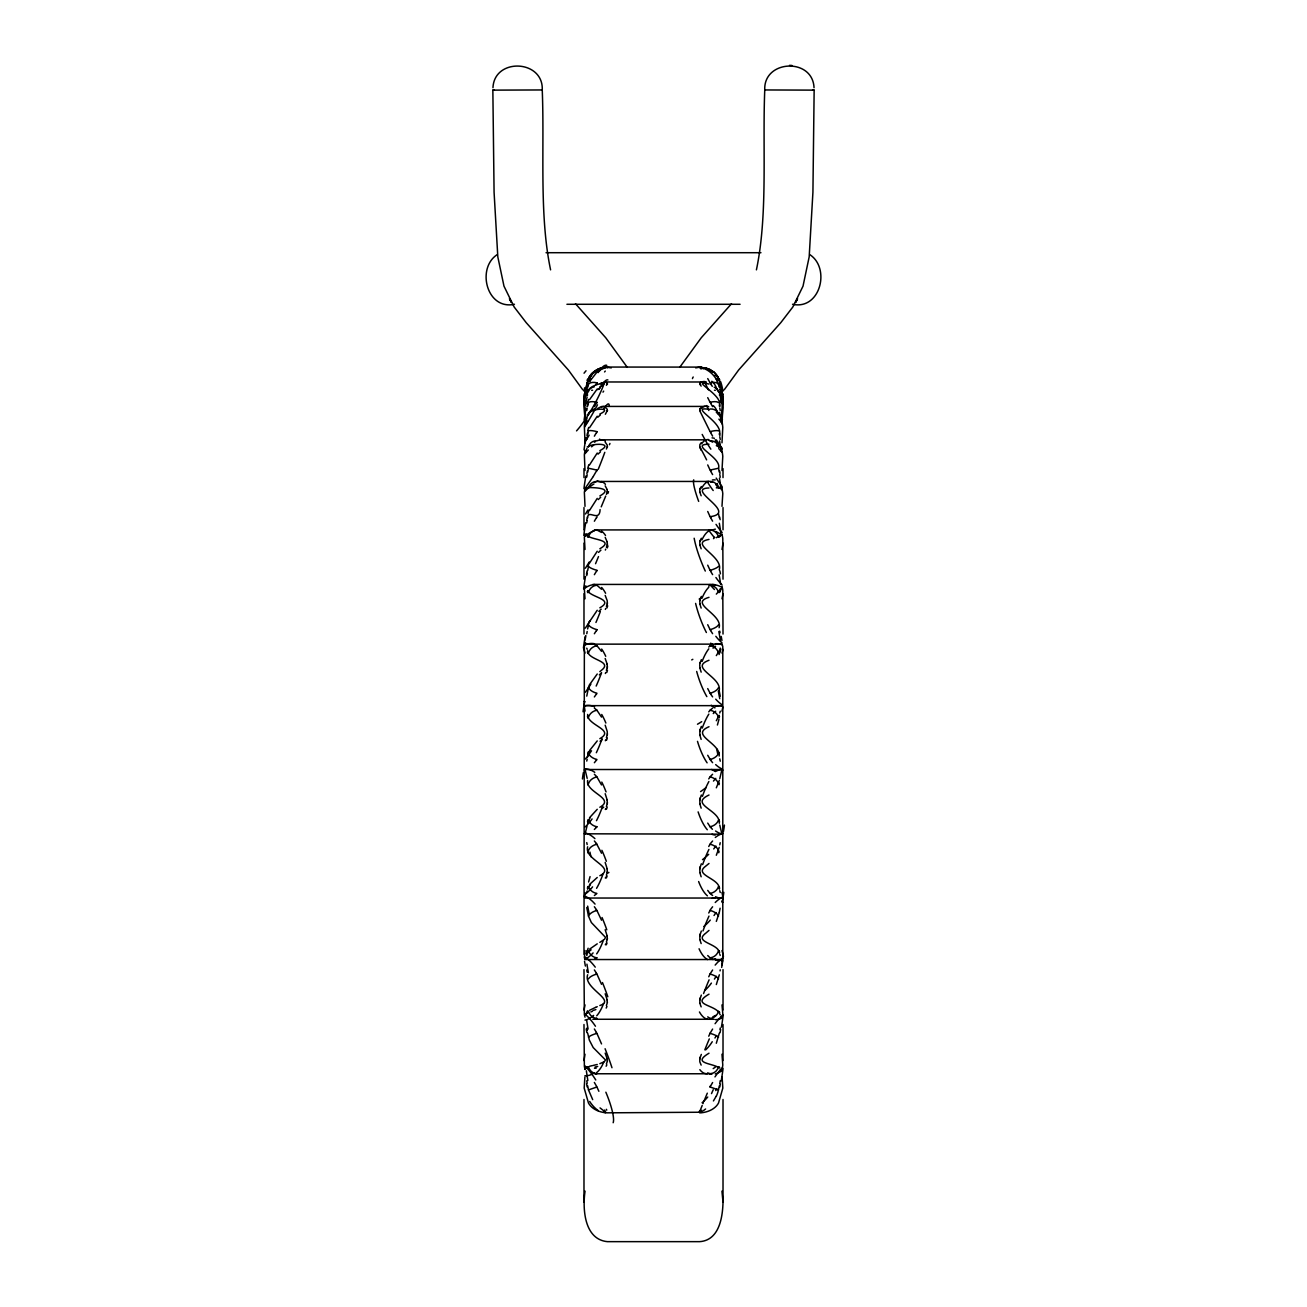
<?xml version="1.0" encoding="UTF-8"?>
<svg xmlns="http://www.w3.org/2000/svg" width="1307" height="1307" viewBox="0 0 1307 1307"><rect width="100%" height="100%" fill="white"/><g stroke="black" fill="none" stroke-linecap="round" stroke-linejoin="round"><path stroke-width="1.5" d="M583.984 954.306L584.36 646.099A89.971 34.423 0 0 1 585.03 644.139L721.97 644.139A88.468 33.851 0 0 1 722.787 646.753L722.787 956.936A88.468 33.851 0 0 1 721.97 959.534L585.03 959.534A89.971 34.423 0 0 1 584.36 957.59L585.013 950.565M585.03 1069.469A89.971 58.439 0 0 1 584.36 1066.153L583.984 1024.508M585.03 1017.156A89.971 47.003 0 0 1 584.36 1014.493L583.984 969.631M721.97 586.533A88.468 46.219 0 0 1 722.787 590.094L723.016 634.058M721.97 534.22A88.468 57.459 0 0 1 722.787 538.647L723.016 579.181M584.899 1077.017L584.18 1088.094L588.477 1103.026A21.484 15.194 0 0 0 605.533 1112.731L605.647 1112.747A12.825 9.28 -0.1 0 0 607.265 1112.829L699.67 1112.241M765.314 89.954L814.147 90.134L812.921 192.26L809.18 256.875L803.021 286.151L792.826 307.014L780.818 322.633L738.651 369.995L724.47 389.453M584.507 393.57L584.507 398.586A83.485 82.472 0 0 0 584.115 402.964L584.833 417.129M723.016 1099.481L723.016 1202.211C722.624 1217.895 718.981 1240.392 699.637 1241.65L607.379 1241.65C583.788 1239.363 582.546 1207.766 585.062 1191.118M583.984 1060.581L585.013 1054.226M723.016 543.108L721.987 549.446M583.984 1010.001L585.013 1004.887M723.016 593.688L721.987 598.786M585.863 387.509L585.062 391.071A89.971 89.693 0.5 0 0 584.36 396.119L585.013 414.417M723.016 649.383L721.987 653.124M492.968 87.7C494.307 57.394 543.679 59.648 542.242 89.971C544.627 148.361 538.958 214.43 550.59 269.863M720.255 1080.66L719.749 1083.536M586.761 522.882L587.17 520.545M586.761 477.104L587.17 474.8M586.761 575.537L587.17 573.201M720.255 1028.005L720.01 1029.442M722.167 417.129L722.885 402.964A83.485 82.472 0 0 0 722.493 398.586L722.493 393.57M586.761 439.315L587.17 437.11M586.761 633.764L587.17 631.51M720.255 969.794L720.059 970.889M587.66 570.571L588.477 566.388A9.002 2.091 15.9 0 0 596.907 570.309M719.324 1033.184L716.318 1043.247M587.66 517.899C587.66 508.619 599.603 522.882 600.093 509.567M719.324 1085.839L717.984 1091.77A33.149 33.067 -26.1 0 1 716.318 1096.23M587.66 628.928L588.477 624.828A9.002 3.382 16.7 0 0 596.907 629.647M719.324 974.81L716.318 984.563M587.66 472.235L588.477 468.233L596.907 470.079M586.761 410.463L587.17 408.405M586.761 696.125L588.477 687.613A9.002 4.591 18.1 0 0 596.907 693.216A27.512 22.905 63.2 0 1 596.515 694.131M720.108 908.218L719.275 912.466M721.987 414.417L722.64 396.119A89.971 89.693 0 0 0 721.97 391.038L721.137 387.509M719.226 912.743L716.318 921.386M585.03 391.25L585.062 391.071A88.468 88.19 0 0 0 584.213 397.834M587.66 434.676L588.477 430.902A9.002 1.944 15.8 0 1 596.907 431.637M721.987 423.958L722.787 407.784A88.468 86.017 -0.2 0 0 721.97 401.151M607.183 734.861L606.399 737.687M607.183 803.674L606.399 806.501M607.183 872.439L606.399 875.184M587.66 756.884L588.477 753.208A33.688 27.088 13 0 1 589.767 750.659M607.183 667.697L606.399 670.458M719.226 847.361L716.318 855.252M586.761 761.082L587.17 759.155M721.987 442.812L722.787 427.422A88.468 81.737 0 0 0 721.97 421.132M699.833 799.933L700.078 798.92M699.833 868.763L700.078 867.734M719.749 844.877L720.206 842.721M586.761 391.234L587.17 389.372M607.183 939.472L606.399 942.069M699.833 731.168L700.078 730.172M699.833 935.926L700.078 934.93M587.66 406.15L588.477 402.719A9.002 3.251 16.6 0 1 596.907 402.311M607.183 603.834L606.399 606.481M721.987 470.487L722.787 456.306A88.468 75.43 0 0 0 721.97 450.49M587.66 823.328L588.477 819.995A9.002 6.649 23.3 0 0 596.907 826.759M719.324 780.41L716.318 787.811M699.833 999.79L700.078 998.842M607.183 544.839L606.399 547.29M719.749 778.629L721.97 769.513L585.03 769.513A89.971 7.058 0 0 0 584.36 769.905L585.013 771.359M585.307 833.049L586.974 826.204M721.987 832.33L722.787 833.637A88.468 6.943 0 0 1 721.97 834.176L585.111 833.801M699.833 600.501L700.078 599.635M587.66 387.378L588.477 384.356A9.002 4.46 17.9 0 1 596.907 382.82M699.833 1058.784L700.078 1057.918M721.987 506.332L722.787 493.67A88.468 67.261 0 0 0 721.97 488.491M585.993 387.052L587.186 383.033M587.66 889.234L588.477 886.342A9.002 7.434 28.2 0 0 596.907 893.433A27.512 17.285 39.5 0 1 596.384 893.906L594.358 895.524M607.183 492.184L606.399 494.373M719.111 715.288L716.318 720.712M700.078 663.188L699.833 664.136A9.198 8.152 48.8 0 0 700.095 667.877M719.749 712.968L720.255 711.204M587.17 890.966L586.761 892.403M586.761 383.359L587.17 382.02M700.291 866.966L701.336 863.796M700.291 798.152L701.336 795.015M700.291 934.178L701.336 931.041M756.41 269.863C768.042 214.43 762.373 148.361 764.758 89.971C763.321 59.648 812.693 57.394 814.032 87.7M700.291 729.437L701.336 726.414M700.291 998.14L701.336 995.101M607.118 447.337L606.399 449.036M699.948 1111.064L702.202 1105.461M587.66 952.999L588.477 950.614A9.002 8.038 36.4 0 0 596.907 957.851M700.291 662.502L701.336 659.676M719.324 650.723L716.318 655.608M700.291 1057.249L701.336 1054.406M700.078 541.049L699.833 541.817A9.198 6.894 31.7 0 0 700.16 545.019M605.713 672.484L605.353 673.497M605.713 739.729L605.353 740.742M719.749 649.497L720.255 648.109M700.291 598.982L701.336 596.417M605.713 808.51L605.353 809.49M587.17 954.388L586.761 955.515M605.713 608.425L605.353 609.405M589.539 510.4L597.234 498.392M605.713 877.128L605.353 878.059M587.66 380.664L588.673 378.246M589.539 464.9L597.234 453.023M586.761 394.877L587.17 393.864M589.539 563.088L597.234 551.244M605.713 549.136L605.353 550.051M589.539 427.683L597.234 416.23M606.399 1005.508L607.183 1003.123A9.966 8.577 30.5 0 0 607.428 1002.077M607.183 410.855L605.353 414.254M589.539 621.658L597.234 610.271M700.078 488.883L699.833 489.553A9.198 5.996 27.3 0 0 700.209 492.363M700.291 540.477L701.336 538.239M605.713 943.883L605.353 944.749M588.101 380.615L592.43 373.949L599.897 368.607A13.07 5.195 -31.7 0 1 601.351 368.002L605.533 367.577L599.848 370.077M601.22 506.871L605.713 496.056M704.065 1100.984L707.299 1093.175M589.539 399.681L597.234 388.931M703.411 1102.585L702.97 1103.631M716.318 594.097L719.226 590.927M587.66 1013.039L588.477 1011.226A9.002 8.446 50.9 0 0 596.907 1018.431M606.399 1063.931L607.183 1061.807A9.966 7.793 24.5 0 0 607.428 1060.876M589.539 381.579L597.234 371.792M708.737 1036.206L710.093 1033.363A9.002 2.091 15.9 0 1 718.523 1037.284M700.291 488.393L701.336 486.547M708.737 976.754L710.093 974.042A9.002 3.382 16.7 0 1 718.523 978.861M589.539 750.561L597.234 740.906M716.236 1096.181L713.426 1100.935M719.749 589.767L720.255 588.787M708.737 912.989L710.093 910.456A27.235 22.709 62.7 0 1 710.485 909.574L712.609 906.797M596.417 471.059L593.149 476.663M596.417 517.67L594.358 521.232M710.583 1086.035L712.609 1082.523M596.417 432.601L594.358 436.179M587.66 392.884C586.778 384.111 615.14 379.896 599.848 386.954M596.417 571.273L594.358 574.688M797.107 299.646L795.555 302.456L797.613 298.715M596.417 403.242L594.358 406.689M607.183 384.176L606.399 385.32M589.539 817.708L597.234 809.294M708.737 846.495L710.093 844.224A27.235 21.353 52.2 0 1 710.518 843.44L712.609 841.005M596.417 630.562L594.358 633.748M596.417 383.686L595.747 384.781M589.931 375.959L588.885 377.805L590.976 374.521M592.806 477.218L585.03 488.491A89.971 68.421 0 0 0 584.36 492.363L585.013 506.332M596.417 694.05L594.358 696.941M716.318 537.716L719.324 535.821M587.872 1067.541L588.477 1066.675A9.002 8.659 75.9 0 0 596.907 1073.684M700.078 408.764L699.833 409.156A9.198 3.79 22.5 0 0 700.405 411.051M712.609 1029.066L710.583 1032.432A27.235 23.738 -88 0 0 709.946 1033.265M708.737 778.89L710.093 776.93A27.235 19.474 44.5 0 1 710.567 776.293L712.609 774.267M589.539 884.463L597.234 877.487M679.705 367.349L701.255 337.761L731.512 303.747M712.609 970.006L710.583 973.143A27.235 23.51 76.3 0 0 709.962 973.944M596.417 760.2L594.358 762.716M590.258 375.485L592.234 373.099L591.368 374.047M708.737 711.858L710.093 710.256A27.235 17.105 39 0 1 710.6 709.783M596.417 827.38L594.358 829.455M721.987 711.122L722.787 707.234A88.468 20.651 0 0 0 721.97 705.649L585.03 705.649A89.971 21.01 0 0 0 584.36 706.842L585.013 711.122M585.013 892.567L584.36 896.847A89.971 21.01 0 0 0 585.03 898.04L721.97 898.04A88.468 20.651 0 0 0 722.787 896.455L721.987 892.567M587.709 415.103C589.375 407.784 614.878 407 599.848 414.041M701.336 442.599L700.372 443.906A23.395 12.482 48 0 0 699.997 444.347L699.833 444.952A9.198 4.95 24.4 0 0 700.291 447.337M589.539 949.192L597.234 943.834M708.737 647.03L710.093 645.821A9.002 8.038 36.4 0 1 718.523 653.075M597.234 674.004L589.539 684.672A33.688 29.8 16.7 0 0 588.346 687.564M708.998 1053.213C691.648 1063.588 711.612 1062.836 719.324 1067.852M708.998 994.17C690.423 1004.92 714.275 1004.495 719.324 1013.007M700.078 382.788L699.833 383.033A9.198 2.532 21.2 0 0 700.666 384.421M710.583 709.766L712.609 708.198M592.692 372.642L593.721 371.743M708.998 930.404L705.421 933.492M721.987 771.359L722.787 770.052A88.468 6.943 0 0 0 721.97 769.513A46.006 26.336 86.9 0 0 715.354 771.571M599.848 548.777C615.238 539.84 592.234 540.052 587.709 535.886M599.848 607.82C615.042 599.243 590.65 597.495 587.66 590.65M708.998 863.47L705.617 866.247M599.848 671.651L602.347 669.56M599.848 495.957C614.911 487.642 592.855 487.56 587.709 487.56M602.756 669.217C611.464 660.738 587.3 659.872 587.66 650.69M704.816 933.982C694.295 942.51 719.095 943.638 719.324 952.966M599.848 738.667C615.858 729.649 586.729 725.45 587.66 714.439M599.848 450.67C615.205 442.583 591.303 443.253 587.823 446.945A39.537 7.254 86.5 0 0 587.17 446.978M705.225 866.557C693.658 875.331 720.386 878.369 719.324 889.201M705.617 1108.989L703.378 1110.689M708.998 795.015C688.609 804.606 720.386 809.964 719.324 823.279M497.068 254.718C476.254 268.425 486.792 310.298 514.452 304.286M599.848 807.252C615.924 798.332 585.307 792.516 587.66 780.361M701.336 407.523L700.372 408.405A23.395 10.244 44.4 0 0 700.046 408.732M600.207 383.735L601.53 382.837M597.577 408.503L601.53 406.51M719.324 487.527L716.318 487.838M589.539 1010.295L595.535 1007.403M602.886 368.329L606.236 367.055L701.336 367.104M708.998 726.725C689.377 735.024 720.745 743.079 719.177 756.067M599.848 875.706C616.708 867.358 583.804 859.826 587.66 846.805M708.737 586.026L710.093 585.242A9.002 8.446 50.9 0 1 718.523 592.463M710.583 645.478L712.609 644.433M599.848 1005.524C616.806 1000.149 582.84 988.272 587.66 974.761M594.358 442.207L595.404 441.586M603.426 367.986L605.598 367.104L611.3 367.888M708.998 487.968C684.182 488.818 738.929 512.818 710.093 516.69L707.724 511.478M592.692 1099.628L588.477 1089.924L596.907 1086.999L598.884 1091.296M599.848 942.347L604.569 939.259L605.484 937.348L591.368 922.546L588.477 916.076L586.761 907.564M708.998 660.28C688.299 667.812 722.248 676.977 719.177 690.668M703.199 368.607A36.4 11.436 76.1 0 0 701.434 367.626L708.998 369.097M597.593 369.293L594.277 371.319L600.616 368.149M695.7 367.888L700.078 367.12M597.969 369.129L600.272 368.247M708.998 597.332C688.119 603.377 723 614.274 719.111 627.736M597.234 1006.684L595.861 1007.256M594.358 959.273L596.417 958.211A27.512 14.491 35.6 0 0 596.825 957.786M585.013 832.33L584.36 833.768A89.971 7.058 0 0 0 585.03 834.176M594.358 482.169L596.417 481.548M710.583 585.046L712.609 584.539M596.253 1018.708L594.358 1019.15M599.848 1063.669L604.389 1061.676L605.484 1059.961L593.198 1047.561L589.359 1040.143L587.66 1033.118M701.336 382.134L700.291 382.624A23.395 7.777 41.8 0 0 700.127 382.82M708.737 530.332L710.093 530.005A9.002 8.659 75.9 0 1 718.523 537.014M708.998 539.415C687.907 543.32 723.768 556.374 719.226 569.934M589.539 1066.267L592.055 1065.679M597.234 1064.486L592.741 1065.548M583.968 390.303L587.055 389.96M594.358 530.005L596.417 529.956M712.429 1073.701L710.583 1073.733M706.744 439.822L600.207 439.822L596.907 440.786A9.002 8.414 48.8 0 0 588.477 446.88M582.53 389.453L568.349 369.995L526.182 322.633L514.174 307.014L503.979 286.151L497.82 256.875L494.079 192.26L492.853 90.134L541.686 89.954M814.147 90.134L812.595 90.15M699.948 367.202L701.957 367.104M710.583 529.956L712.609 530.005A44.552 23.003 89.3 0 1 715.386 529.155M596.253 1073.75L594.358 1073.684M718.523 488.083A9.002 8.643 -72.5 0 0 710.093 481.45L596.907 481.45A9.002 8.643 72.5 0 0 588.477 488.083M719.324 472.17L718.523 468.233L710.093 470.079L707.724 464.933M711.416 1073.766L595.567 1073.766M708.998 444.249C688.217 444.168 722.265 457.466 718.523 468.233M546.048 252.708L760.952 252.708M566.928 304.286L740.072 304.286M792.548 304.286C820.208 310.298 830.746 268.425 809.932 254.718M604.291 381.971L702.202 381.987M602.184 406.428L704.832 406.428M595.567 529.923L711.416 529.923M592.806 584.425L714.128 584.425M592.806 1019.264L714.128 1019.264M494.405 90.15L492.853 90.134M600.207 439.822L601.53 439.92A37.266 14.001 -86.2 0 1 605.337 441.063M606.236 367.055L607.183 367.218A8.855 1.405 -19.4 0 1 606.66 367.741M598.23 481.335L601.53 482.25M789.526 65.35L791.96 65.481M719.749 389.078L723.032 390.303M708.998 409.32C687.743 406.085 724.013 422.341 719.324 434.61M594.358 584.539L596.417 585.046M712.429 1019.117L710.583 1018.643M716.318 445.687L719.324 446.978A39.161 7.139 -86.7 0 1 719.765 446.978L720.255 447.5M605.174 382.036L607.183 383.049A8.855 2.679 -20.1 0 1 607.036 383.833M710.583 481.548L712.609 482.152M710.093 1086.999L718.523 1089.924M708.998 384.078C688.283 379.095 724.094 395.041 719.324 406.101M708.737 440.214L710.747 441.129M594.358 644.416L596.417 645.478M712.429 959.191L710.583 958.211A27.235 14.426 -37.1 0 1 710.028 957.917M707.724 1072.9L710.093 1073.684A9.002 8.643 -75.9 0 0 718.523 1066.675M701.549 367.659C710.6 370.24 717.576 378.131 719.324 387.329M711.58 441.586L712.609 442.191M703.509 367.937L703.95 368.231M605.174 407.196L607.183 409.189A8.855 3.888 -21.3 0 1 607.134 410.3M594.358 708.165L596.417 709.75M712.609 895.491L710.583 893.923A27.235 17.138 -41.2 0 1 710.093 893.449L707.724 890.41M604.095 1111.048L600.06 1107.911M716.318 412.309L719.324 415.152M596.498 645.397A27.594 14.655 -37.7 0 1 596.972 645.772L601.53 651.327M713.295 371.76L714.275 372.626L713.426 371.874M707.724 1016.862L710.093 1018.431A9.002 8.446 -50.9 0 0 718.523 1011.226M594.358 774.234L596.417 776.309A27.594 19.654 -47.6 0 1 596.858 776.962M712.429 829.275L710.583 827.38M601.53 532.439L596.907 530.005A9.002 8.659 -75.9 0 0 588.477 537.014M699.915 367.888L701.156 369.048M605.174 442.093L607.183 445.001A8.855 4.999 -23.3 0 1 607.167 446.439M716.318 388.522L719.324 392.852M594.358 840.973L596.417 843.489M712.609 762.667L710.583 760.2M575.488 303.747L605.745 337.761L627.295 367.349M596.433 709.734A27.594 17.367 -41.9 0 1 596.907 710.24L601.53 717.102M707.724 955.531L710.093 957.851A9.002 8.038 -36.4 0 0 718.523 950.614M601.53 589.277L596.907 585.242A9.002 8.446 -50.9 0 0 588.477 592.463M594.358 906.748L596.417 909.639M712.609 696.892L710.583 694.033M710.6 827.347A27.235 19.409 -46.9 0 1 710.126 826.727L707.724 823.1M701.156 386.104L699.915 384.34M605.174 485.828L607.183 489.602M594.358 969.941L596.417 973.127M712.609 633.683L710.583 630.546M716.857 375.632L716.056 374.554L718.213 378.017M712.266 386.333L711.58 385.287M594.358 1029.001L596.417 1032.416M712.609 574.623L710.583 571.257M710.632 760.135A27.235 21.222 -54.7 0 1 710.175 759.416L707.724 755.283M717.02 375.877L718.098 377.772M711.416 385.026L710.583 383.67M596.351 843.538A27.594 21.451 -55.6 0 1 596.825 844.273L601.53 853.226M712.609 406.624L710.583 403.226M712.609 521.166L710.583 517.654M594.358 1082.457L596.417 1086.019A27.594 23.118 71.9 0 1 596.711 1087.097M712.609 436.113L710.583 432.584M712.609 474.604L710.583 471.059M605.174 537.357L607.183 541.882M707.724 378.589L710.093 382.82A9.002 4.46 -17.9 0 1 718.523 384.356M720.255 1014.886L719.749 1013.922M509.893 299.646L511.445 302.456L509.387 298.715M585.013 653.124L583.984 649.383M721.987 950.565L723.016 954.306M701.156 1065.107L699.866 1061.987A9.198 7.058 -32.9 0 1 700.078 1058.784M707.724 397.655L710.093 402.311A9.002 3.251 -16.6 0 1 718.523 402.719M718.147 378.899L718.899 380.615M605.174 595.404L607.183 600.567A8.855 7.499 -38 0 1 607.216 602.739M701.156 450.245L699.866 447.288M601.53 784.952L596.907 776.93A9.002 6.649 -23.3 0 0 588.477 783.694M707.724 688.593L710.093 693.216A9.002 4.591 -18.1 0 0 718.523 687.613M719.749 393.717L720.255 394.943M707.724 624.713L710.093 629.647A9.002 3.382 -16.7 0 0 718.523 624.828M718.327 378.229L719.324 380.631M701.156 1006.864L699.866 1003.319M718.425 378.458L718.523 378.687A9.002 6.551 -22.9 0 0 714.847 375.272M699.866 410.97L710.093 431.637A9.002 1.944 -15.8 0 1 718.523 430.918M707.724 565.179L710.093 570.326A9.002 2.091 -15.9 0 0 718.523 566.388M605.174 658.516L607.183 664.217M701.156 495.761L699.866 492.347M601.53 920.226L596.907 910.456A9.002 4.591 -18.1 0 0 588.477 916.076M601.53 984.318L596.907 974.042A9.002 3.382 -16.7 0 0 588.477 978.861M601.53 1043.917L596.907 1033.363A9.002 2.091 -15.9 0 0 588.477 1037.284M606.399 1109.3L606.742 1110.182M701.156 943.572L699.866 939.684M605.174 725.173L607.183 731.25A8.855 8.283 -67.3 0 1 607.216 733.652M605.174 1053.164L607.183 1058.85M701.156 548.809L699.866 545.035M720.206 955.45L719.749 954.192M586.761 648.174L587.17 649.285M585.013 598.786L584.36 589.196A89.971 47.003 0 0 1 585.03 586.533M721.987 1004.887L722.787 1013.595A88.468 46.219 0 0 1 721.97 1017.156M605.174 793.708L607.183 800.015M701.156 876.785L699.866 872.668M605.174 993.794L607.183 999.855M701.156 608.082L699.866 604.03M605.174 862.457L607.183 868.828M605.174 929.702L607.183 935.992M701.156 808.167L699.866 803.903M701.156 672.141L699.866 667.91M701.156 739.386L699.866 735.089M719.814 383.033L721.007 387.052M719.749 381.807L720.255 383.441M585.013 549.463L584.36 537.52A89.971 58.439 0 0 1 585.03 534.22M721.987 1054.226L722.787 1065.042A88.468 57.459 0 0 1 721.97 1069.469M720.255 892.485L719.749 890.721M721.97 834.176L719.749 825.044M585.03 769.513L587.17 778.335M585.013 470.487L584.36 454.836A89.971 76.721 0 0 1 585.03 450.49M719.961 389.976L720.255 391.365M722.101 1077.017L722.82 1088.094L718.523 1103.026A21.5 15.21 0 0 1 701.483 1112.763A12.956 9.149 0 0 1 699.637 1112.829M718.523 513.765L719.324 517.833M588.477 1089.924L587.66 1085.774M719.749 758.812L720.255 761.197M585.013 442.812L584.36 425.837A89.971 83.125 0 0 1 585.03 421.132M586.761 842.607L587.17 844.534M719.749 408.062L720.255 410.594M721.938 1191.118L723.016 1202.211M721.97 391.25L721.938 391.071A88.468 88.19 -0.6 0 1 722.787 397.834M585.013 423.958L584.36 406.101A89.971 87.487 0.2 0 1 585.03 401.151M719.275 691.223L720.255 696.239M719.749 436.734L720.255 439.462M719.749 631.118L720.059 632.8M587.17 972.179L586.761 969.925M719.749 474.408L720.255 477.251M587.17 1030.471L586.761 1028.152M587.17 1083.144L586.761 1080.791M723.016 1010.001L723.016 969.631M723.016 1060.581L723.016 1024.508M583.984 543.108L583.984 579.181M583.984 593.688L583.984 634.058M723.016 468.609L723.016 477.61M723.016 507.541L723.016 529.792M583.984 468.609L583.984 477.61M583.984 507.541L583.984 529.792M583.984 1099.481L583.984 1202.211M722.967 404.435A81.786 80.773 0 0 0 722.493 398.586A4.297 4.248 0 0 0 719.34 394.975M587.66 394.975A4.297 4.248 0 0 0 584.507 398.586A81.786 80.773 0 0 0 584.033 404.435M584.964 1014.069A45.239 20.177 67.4 0 1 595.469 1026.24M588.085 1029.099A49.421 5.718 79.3 0 1 586.582 1019.819M587.464 1010.883A49.421 4.983 -76.6 0 1 585.454 1015.033M593.623 1015.408A45.239 23.167 -85.1 0 1 584.981 1020.097M596.27 1032.514A27.594 23.575 86 0 1 596.744 1033.478M594.473 1068.26A33.688 5.342 7.8 0 1 596.188 1068.178M587.709 1066.92A39.488 6.176 -83.7 0 1 587.219 1067.721M587.104 1066.904A49.421 6.715 -77.7 0 1 585.079 1069.175M594.179 1072.835A45.239 23.395 89.5 0 1 584.932 1075.71M584.948 1065.891A45.239 17.481 63.6 0 1 595.78 1079.974M587.872 1080.53A49.421 7.074 80.5 0 1 586.353 1070.76M586.876 1032.661A39.537 2.369 79.4 0 1 586.206 1028.968M597.724 1066.479A30.927 10.946 -35.8 0 1 595.044 1066.986M721.872 1070.792A46.006 21.255 -68.6 0 1 715.272 1073.88M721.823 1068.75A49.045 6.829 80.2 0 1 720.402 1069.763M723.081 1068.391A49.045 9.035 -80.2 0 1 721.203 1080.873M714.978 1076.903A46.006 20.046 -65.5 0 1 721.84 1068.178M715.779 1066.741A44.552 19.85 -67 0 1 713.181 1068.603M710.24 1073.995A27.235 8.038 -32.4 0 1 709.799 1073.913M720.647 1029.491A39.161 2.206 -79.5 0 1 720.059 1032.742M723.228 1014.967A49.045 7.63 -78.7 0 1 721.399 1027.171M715.076 1023.708A46.006 22.497 -69.8 0 1 721.872 1016.029M721.905 1018.088A46.006 23.314 -73.3 0 1 715.37 1019.656M722.019 1017.401A49.045 5.457 79.1 0 1 720.631 1017.042M719.716 1067.688A39.145 6.176 83.8 0 1 719.291 1066.969M712.25 1041.728A31.858 23.395 -43.9 0 1 705.715 1049.831M605.092 1048.737A37.266 2.304 67.9 0 1 611.97 1067.737M606.954 1058.85A8.855 6.715 30.1 0 1 607.232 1060.827M606.856 1064.829A34.292 16.844 84.3 0 1 606.105 1066.218M603.85 1061.823A37.25 14.181 -86 0 1 596.825 1072.41M596.547 1073.406A27.512 7.907 31.1 0 1 596.041 1073.439M707.691 1073.602A37.282 15.602 -84.9 0 1 699.849 1069.681M699.768 1057.984A23.395 13.25 -49.7 0 1 699.98 1057.314M704.816 1049.831A37.2 2.287 -67.4 0 1 709.309 1038.902M714.945 1038.019A44.552 7.548 -60.3 0 1 716.448 1035.569M584.981 957.018A45.239 22.366 71.9 0 1 595.257 967.147M588.411 972.669A49.421 4.231 78.4 0 1 586.925 964.158M588.134 948.212A49.421 3.153 -75.9 0 1 586.222 953.865M593.084 952.917A45.239 22.35 -79.8 0 1 585.03 959.077M596.286 973.225A27.594 23.444 -79.3 0 1 596.776 974.14M590.862 1011.928A33.688 10.44 8.1 0 1 592.463 1011.291M587.742 1011.553A39.488 5.424 -82.4 0 1 587.268 1012.729M585.373 966.069A39.537 1.209 79 0 1 584.507 961.233M595.861 1009.576A30.927 7.139 -34.2 0 1 593.198 1010.409M715.648 1015.376A44.552 22.039 -71.5 0 1 712.87 1016.748M710.404 1018.79A27.235 11.371 -34.3 0 1 709.946 1018.561M722.559 960.596A39.161 1.062 -79.1 0 1 721.791 964.958M723.441 955.923A49.045 6.045 -77.4 0 1 721.676 967.392M715.158 965.089A46.006 24.376 -74.9 0 1 721.905 958.635M721.938 960.09A46.006 24.817 -78.7 0 1 715.452 960.106M722.33 961.282A49.045 3.937 78.2 0 1 721.056 959.844M719.683 1012.68A39.145 5.457 82.5 0 1 719.258 1011.651M711.4 983.093A31.858 20.667 -38.2 0 1 704.865 990.445M602.462 982.537A37.266 4.46 68.6 0 1 607.82 996.751M606.971 999.871A8.855 7.401 36.7 0 1 607.232 1002.028M606.938 1006.439A34.292 17.105 89.5 0 1 606.187 1008.073M603.573 1003.564A37.25 13.642 -82.3 0 1 596.744 1015.751M596.727 1018.3A27.512 11.338 32.9 0 1 596.221 1018.48M707.61 1019.28A37.282 15.896 -89.1 0 1 699.457 1011.977M699.98 1003.27A9.198 7.744 -40.2 0 1 700.046 999.806M699.8 998.875A23.395 15.047 -55.1 0 1 700.013 998.156M703.558 993.565A37.2 4.493 -68.1 0 1 709.097 979.842M714.423 979.09A44.552 10.848 -62 0 1 716.22 976.296M584.997 896.128A45.239 24 77.1 0 1 595.061 904.101M589.065 913.446A49.421 2.63 77.8 0 1 587.66 906.127M590.061 876.621A49.421 1.225 -75.5 0 1 588.591 881.98M592.577 886.881A45.239 20.994 -75 0 1 585.079 894.168M596.319 909.721A27.594 22.725 -66.1 0 1 596.793 910.554M589.669 951.006A33.688 15.259 8.6 0 1 591.156 949.813M587.774 950.957A39.488 4.542 -81.2 0 1 587.317 952.46M588.036 950.581A30.927 3.169 -33.3 0 1 587.104 950.679M715.533 958.684A44.552 23.689 -76.7 0 1 712.576 959.469M710.093 910.456A9.002 4.591 18.1 0 1 718.523 916.076M723.817 892.338A49.045 4.329 -76.5 0 1 722.199 902.418M715.223 902.5A46.006 25.666 -80.6 0 1 721.921 897.403M721.954 898.203A46.006 25.699 -84.6 0 1 715.517 896.716M722.902 902.271A49.045 2.336 77.7 0 1 722.019 901.013M719.634 952.411A39.145 4.607 81.3 0 1 719.226 951.104M710.273 920.095A31.858 17.432 -34.2 0 1 703.836 926.516M602.053 917.53A37.266 6.519 69.9 0 1 606.791 929.783M606.987 936.024A8.855 7.924 47.3 0 1 607.232 938.312M607.445 938.344A9.966 9.165 40.9 0 1 607.249 939.504M607.036 942.951A34.292 16.942 -85.4 0 1 606.285 944.814M603.279 940.501A37.25 12.743 -79 0 1 596.662 953.865M707.512 959.55A37.282 15.782 86.7 0 1 699.065 948.768M700.013 939.635A9.198 8.25 -51.7 0 1 700.029 935.943M699.817 934.913A23.395 16.468 -62.1 0 1 700.046 934.162M702.986 930.943A37.2 6.584 -69.4 0 1 708.982 916.109M714.03 915.504A44.552 13.887 -64.3 0 1 716.04 912.596M585.013 832.918A45.239 25.045 82.8 0 1 594.914 838.637M590.927 856.722A49.421 0.964 77.5 0 1 589.931 852.066M592.071 818.95A45.239 19.115 -70.8 0 1 585.128 826.972M588.477 850.481A9.002 5.685 -20.1 0 1 596.907 844.224M589.098 886.554A33.688 19.719 9.5 0 1 590.486 884.855M587.84 886.571A39.488 3.545 -80.3 0 1 587.382 888.303M588.003 851.756A39.537 1.193 79 0 1 588.33 853.34M608.098 872.994A30.927 0.899 -33.1 0 1 608.915 872.455M715.403 898.089A44.552 24.751 -82.5 0 1 712.282 898.138M718.523 886.342A9.002 7.434 -28.2 0 1 710.093 893.433M710.093 844.224A9.002 5.685 20.1 0 1 718.523 850.481M718.768 852.768A39.161 1.274 -79.2 0 1 719.062 851.298M724.437 825.076A49.045 2.483 -75.9 0 1 723.441 831.595M715.288 837.46A46.006 26.32 -86.8 0 1 721.954 833.801M721.987 833.964A46.006 25.944 89.3 0 1 715.599 831.007M719.569 888.286A39.145 3.627 80.4 0 1 719.177 886.767M708.688 854.304A31.858 13.773 -31.4 0 1 702.496 859.647M601.89 850.302A37.266 8.414 71.6 0 1 606.334 861.28M607.02 868.861A8.855 8.25 64.1 0 1 607.232 871.23M607.445 871.263A9.966 9.508 59.8 0 1 607.265 872.472M607.118 875.951A34.292 16.354 -80.4 0 1 606.366 877.961M602.952 874.203A37.25 11.534 -75.9 0 1 596.564 888.319M707.414 895.85A37.282 15.276 82.6 0 1 698.624 881.539M700.029 872.619A9.198 8.545 -69.3 0 1 699.997 868.779M699.849 867.685A23.395 17.481 -70.9 0 1 700.062 866.917M702.643 864.548A37.2 8.512 -71.2 0 1 708.917 849.436M713.736 848.929A44.552 16.583 -67.3 0 1 715.909 846.07M585.013 768.941A45.239 25.486 88.8 0 1 594.767 772.339M582.432 778.972A49.421 2.663 -75.8 0 1 583.379 772.535M591.516 750.773A45.239 16.762 -67.1 0 1 585.177 759.122M588.754 820.093A33.688 23.689 10.9 0 1 590.061 817.937M587.938 819.848A39.488 2.467 -79.6 0 1 587.513 821.727M587.627 783.269A39.537 2.353 79.4 0 1 588.036 785.05M601.775 808.641A30.927 4.934 -33.6 0 1 603.72 807.203M715.272 835.059A44.552 25.209 -88.5 0 1 711.972 834.291M718.523 819.995A9.002 6.649 -23.3 0 1 710.093 826.759M710.093 776.93A9.002 6.649 23.3 0 1 718.523 783.677M719.013 784.739A39.161 2.418 -79.6 0 1 719.356 783.138M722.003 768.941A46.006 25.568 83.3 0 1 715.664 764.611M716.612 748.699A49.045 1.013 77.4 0 1 717.723 753.878M719.471 821.809A39.145 2.565 79.7 0 1 719.095 820.143M706.172 787.5A31.858 9.77 -29.6 0 1 700.568 791.585M601.792 782.092A37.266 10.097 73.9 0 1 606.056 791.895M607.036 800.047A8.855 8.365 88.1 0 1 607.216 802.449M607.461 802.465A9.966 9.623 -89.7 0 1 607.281 803.691M607.216 807.056A34.292 15.374 -75.8 0 1 606.464 809.18M602.56 806.37A37.25 10.048 -73.3 0 1 596.466 820.698M596.94 826.792A27.512 19.654 45 0 1 596.433 827.396M707.283 829.749A37.282 14.41 78.7 0 1 698.118 811.892M700.046 803.854A9.198 8.626 87.4 0 1 699.98 799.966M699.866 798.838A23.395 18.053 -81.1 0 1 700.078 798.071M702.414 796.322A37.2 10.244 -73.4 0 1 708.868 781.553M713.475 781.063A44.552 18.886 -71 0 1 715.795 778.384M585.03 705.764A45.239 25.29 -85 0 1 594.636 706.842M584.115 701.516A49.421 2.385 77.7 0 1 584.801 701.875M583.036 711.76A49.421 4.525 -76.4 0 1 584.654 701.516M590.895 684.1A45.239 14.001 -64.2 0 1 585.242 692.302M588.477 717.331A9.002 7.434 -28.2 0 1 596.907 710.256M588.477 753.208A9.002 5.685 20.1 0 0 596.907 759.465A27.512 21.549 52.7 0 1 596.466 760.266M588.15 752.015A39.488 1.34 -79.2 0 1 587.774 753.829M587.464 716.35A39.537 3.464 80.1 0 1 587.905 718.066M600.109 741.281A30.927 8.855 -34.8 0 1 602.298 739.501M715.141 771.146A44.552 25.045 85.3 0 1 711.629 769.48M718.523 753.208A9.002 5.685 -20.1 0 1 710.093 759.465M710.093 710.256A9.002 7.434 28.2 0 1 718.523 717.331M719.111 717.853A39.161 3.496 -80.2 0 1 719.504 716.334M717.412 725.009A49.045 1.323 -75.7 0 1 718.948 719.389M715.419 706.466A46.006 25.699 80.8 0 1 721.987 705.878M722.036 704.734A46.006 24.539 77.5 0 1 715.73 699.18M718.295 691.142A49.045 2.679 77.7 0 1 719.749 698.706M719.258 754.172A39.145 1.438 79.2 0 1 718.915 752.554M701.696 721.66A31.858 5.522 -28.5 0 1 697.481 724.225M601.726 714.472A37.266 11.534 76.5 0 1 605.876 723.049M607.461 733.652A9.966 9.508 -59.4 0 1 607.281 734.877M607.33 737.965A34.292 14.001 -71.7 0 1 606.579 740.154M602.07 738.733A37.25 8.316 -71.1 0 1 596.335 752.718M707.103 762.831A37.282 13.168 75.2 0 1 697.497 741.363M700.078 735.04A9.198 8.495 65 0 1 699.964 731.201M699.882 730.074A23.395 18.2 87.9 0 1 700.095 729.339M702.251 728.048A37.2 11.714 -76.1 0 1 708.835 714.112M713.246 713.573A44.552 20.7 -75.3 0 1 715.681 711.22M585.046 644.955A45.239 24.474 -79.2 0 1 594.489 643.747M584.654 642.374A49.421 4.003 78.3 0 1 585.846 643.338M583.412 648.076A49.421 6.274 -77.4 0 1 585.193 636.346M590.16 620.629A45.239 10.897 -61.9 0 1 585.307 628.144M588.477 653.075A9.002 8.038 -36.4 0 1 596.907 645.821M587.366 651.964A39.537 4.476 81 0 1 587.823 653.451M599.325 674.853A30.927 12.547 -36.7 0 1 601.628 672.844M714.978 707.92A44.552 24.261 79.3 0 1 711.22 705.257M710.665 693.968A27.235 22.497 -65.3 0 1 710.191 693.151M719.193 653.32A39.161 4.476 -81.2 0 1 719.585 651.997M719.062 654.546A49.045 3.202 -76.1 0 1 720.958 649.04M715.484 643.73A46.006 24.425 75.1 0 1 722.003 644.694M722.068 642.93A46.006 22.922 72.2 0 1 715.811 636.297M718.85 631.526A49.045 4.264 78.4 0 1 720.353 640.185M692.824 659.316A31.858 1.144 -28.1 0 1 691.713 659.921M601.677 649.073A37.266 12.678 79.5 0 1 605.729 656.31M607.069 664.25A8.855 7.989 -49.3 0 1 607.216 666.521M607.461 666.521A9.966 9.149 -40.7 0 1 607.298 667.714M607.477 670.344A34.292 12.302 -68.2 0 1 606.742 672.55M601.4 673.138A37.25 6.372 -69.4 0 1 596.172 686.061M706.842 696.631A37.282 11.616 72.2 0 1 696.68 671.455M699.899 663.09A23.395 17.89 77 0 1 700.111 662.388M702.104 661.473A37.2 12.89 -79.2 0 1 708.802 648.811M710.175 645.887A27.235 14.312 35.2 0 1 710.665 645.56M713.034 648.174A44.552 22.023 -80.1 0 1 715.582 646.246M585.046 588.003A45.239 23.052 -73.7 0 1 594.342 584.605M584.997 586.386A49.421 5.506 79.2 0 1 586.337 586.402M583.641 588.902A49.421 7.875 -78.6 0 1 585.503 576.436M589.228 562.026A45.239 7.532 -60.2 0 1 585.373 568.235M596.58 584.899A27.594 11.583 -34.8 0 1 597.054 585.128M588.199 624.73A33.688 31.793 23.9 0 1 589.359 621.577M585.111 640.054A39.488 1.013 -79.1 0 1 585.895 635.659M587.3 591.467A39.537 5.391 82.1 0 1 587.774 592.675M598.851 611.349A30.927 15.945 -39.6 0 1 601.22 609.176M714.766 646.9A44.552 22.889 73.9 0 1 710.714 643.142M710.698 630.448A27.235 23.232 -78.6 0 1 710.224 629.566M719.242 592.577A39.161 5.359 -82.3 0 1 719.651 591.516M719.651 592.283A49.045 4.999 -76.8 0 1 721.611 588.346M715.55 584.915A46.006 22.546 69.9 0 1 722.036 587.398M722.101 585.062A46.006 20.732 67.7 0 1 715.909 577.531M719.144 574.851A49.045 5.751 79.3 0 1 720.663 584.245M721.219 636.427A39.145 0.882 79.1 0 1 721.954 640.544M701.271 597.822A31.858 3.268 -28.2 0 1 699.163 599.063M601.628 587.464A37.266 13.527 82.9 0 1 605.615 593.28M607.461 602.723A9.966 8.577 -30.4 0 1 607.314 603.834M607.673 605.827A34.292 10.276 -65.3 0 1 606.938 607.984M600.354 611.594A37.25 4.28 -68.2 0 1 595.943 622.475M597.038 629.745A27.512 23.689 76.8 0 1 596.531 630.66M706.384 632.523A37.282 9.77 69.6 0 1 695.602 603.409M700.127 604.014A9.198 7.613 38.4 0 1 699.931 600.534M699.915 599.521A23.395 17.138 67.3 0 1 700.144 598.867M701.99 598.247A37.2 13.756 -82.6 0 1 708.786 587.268M710.273 585.389A27.235 11.175 32.5 0 1 710.779 585.209M712.821 586.451A44.552 22.791 -85.3 0 1 715.484 585.062M585.062 536.295A45.239 21.059 -69 0 1 594.179 530.903M585.209 535.151A49.421 6.878 80.3 0 1 586.614 533.877M583.804 535.396A49.421 9.28 -80.2 0 1 585.716 522.637M587.921 509.991A45.239 3.97 -59.2 0 1 585.487 514.01M596.744 529.678A27.594 8.234 -32.9 0 1 597.201 529.76M588.068 566.274A33.688 33.002 41.5 0 1 589.179 562.958M586.467 574.345A39.488 2.173 -79.5 0 1 587.072 570.914M587.251 536.278A39.537 6.176 83.4 0 1 587.725 537.144M598.524 552.42A30.927 18.935 -43.7 0 1 600.926 550.149M714.472 589.522A44.552 20.945 69 0 1 710.028 584.49M710.73 571.159A27.235 23.379 86.5 0 1 710.256 570.228M719.275 537.079A39.161 6.11 -83.6 0 1 719.683 536.327M719.977 536.491A49.045 6.682 -77.9 0 1 721.938 534.416M715.648 531.492A46.006 20.128 65.6 0 1 722.068 535.38M722.134 532.553A46.006 18.037 63.8 0 1 716.024 524.352M719.324 523.241A49.045 7.107 80.5 0 1 720.843 533.109M719.863 570.832A39.145 2.026 79.4 0 1 720.418 573.838M714.733 537.308A31.858 7.597 -29 0 1 713.508 538.647M601.596 531.165A37.266 14.034 86.5 0 1 605.517 535.478M607.102 541.915A8.855 6.829 -30.9 0 1 607.2 543.843M607.477 543.81A9.966 7.777 -24.4 0 1 607.33 544.839M607.984 545.901A34.292 8.022 -63 0 1 607.265 547.927M598.492 556.586A37.25 2.075 -67.5 0 1 595.551 563.709M597.07 570.424A27.512 23.902 -87.7 0 1 596.564 571.388M705.29 571.061A37.282 7.695 67.6 0 1 694.164 538.239M699.931 540.935A23.395 15.962 59.2 0 1 700.16 540.363M701.875 539.971A37.2 14.279 -86.3 0 1 708.753 530.969M710.453 530.266A27.235 7.76 30.8 0 1 710.959 530.25M585.079 491.138A45.239 18.543 -64.9 0 1 593.966 483.982M585.373 490.158A49.421 8.087 81.7 0 1 586.794 487.478M583.935 488.704A49.421 10.472 -82 0 1 585.863 476.042M597.136 481.041A27.594 4.673 -31.7 0 1 597.577 480.976M587.954 513.635A33.688 33.394 -88.5 0 1 589.032 510.22M586.745 520.104A39.488 3.268 -80.1 0 1 587.317 517M587.202 487.723A39.537 6.796 84.9 0 1 587.693 488.197M598.279 499.568A30.927 21.467 -49.4 0 1 600.697 497.281M714.03 537.095A44.552 18.494 64.9 0 1 708.966 530.446M710.747 517.556A27.235 22.954 72.1 0 1 710.273 516.592M719.307 488.165A39.161 6.715 -85.1 0 1 719.732 487.756M720.173 487.805A49.045 8.201 -79.2 0 1 722.134 487.707M715.762 484.783A46.006 17.203 62 0 1 722.101 489.945M722.183 486.694A46.006 14.9 60.8 0 1 716.187 478.084M719.454 478.199A49.045 8.267 81.9 0 1 720.974 488.295M719.651 516.951A39.145 3.12 80 0 1 720.141 519.663M717.216 483.443A31.858 11.73 -30.4 0 1 717.102 487.511M601.563 481.564A37.266 14.197 -89.9 0 1 605.419 484.325M607.118 489.619A8.855 5.98 -26.4 0 1 607.183 491.318M607.477 491.269A9.966 6.796 -20.7 0 1 607.347 492.167M608.539 491.71A34.292 5.555 -61.4 0 1 607.853 493.523M597.087 516.788A27.512 23.526 -72.5 0 1 596.596 517.784M698.673 501.382A37.282 5.424 66.1 0 1 693.723 479.849M699.964 488.785A23.395 14.393 52.9 0 1 700.193 488.295M701.761 488.05A37.2 14.459 90 0 1 708.737 481.335M710.926 482.022A27.235 4.166 29.7 0 1 711.449 482.169M712.348 479.996A44.552 22.66 83.9 0 1 715.272 479.914M585.095 453.611A45.239 15.586 -61.6 0 1 588.33 450M591.597 446.831A45.239 15.586 -61.6 0 1 593.721 445.017M585.487 452.63A49.421 9.1 83.2 0 1 586.941 448.546M584.033 449.902A49.421 11.387 -84 0 1 585.993 437.698M589.163 435.166A45.239 3.349 -59.1 0 1 585.389 441.423M599.586 439.103A27.594 0.997 -31.3 0 1 599.717 439.07M587.84 468.086A33.688 32.953 -40.2 0 1 588.869 464.671M586.876 473.689A39.488 4.297 -81 0 1 587.415 470.814M598.067 454.117A30.927 23.477 -57.1 0 1 600.517 451.863M713.197 490.533A44.552 15.57 61.6 0 1 707.038 481.368M710.779 470.945A27.235 21.974 60 0 1 710.305 469.981M710.093 440.786A9.002 8.414 -48.8 0 1 718.523 446.88M720.32 447.174A49.045 9.508 -80.9 0 1 722.281 449.069M718.703 448.595A46.006 13.854 59.2 0 1 722.15 452.222M722.265 448.644A46.006 11.387 58.5 0 1 716.416 439.936M719.553 440.949A49.045 9.231 83.5 0 1 721.072 451.013M719.553 470.814A39.145 4.15 80.9 0 1 720.026 473.314M715.125 439.838A31.858 15.586 -32.6 0 1 717.461 445.148M607.477 446.373A9.966 5.653 -18.2 0 1 607.363 447.125M609.944 443.449A34.292 2.957 -60.4 0 1 609.421 444.756M604.798 452.336A37.25 2.434 -67.6 0 1 598.247 469.295M597.119 470.161A27.512 22.562 -59.9 0 1 596.629 471.173M700.258 447.778A37.282 3.022 65.2 0 1 706.613 459.868M701.647 443.776A37.2 14.279 86.2 0 1 708.704 439.577M712.054 437.861A44.552 21.745 78.8 0 1 714.39 438.302M585.111 424.661A45.239 12.237 -59.1 0 1 588.215 420.789M585.585 423.55A49.421 9.884 85 0 1 587.055 418.126M584.131 419.906A49.421 12.024 -86.2 0 1 586.091 408.487M597.479 404.811A45.239 6.927 -60 0 1 584.621 426.948M587.725 430.771A33.688 31.711 -23.4 0 1 588.722 427.438M586.941 435.688A39.488 5.195 -82 0 1 587.48 433.058M587.137 415.038A39.537 7.532 88.2 0 1 587.627 414.662M588.477 414.417A9.002 7.989 35.3 0 1 595.535 408.96M597.887 417.194A30.927 24.898 -67.1 0 1 600.354 415.022M710.845 449.167A44.552 12.269 59 0 1 702.186 434.43M710.812 432.503A27.235 20.438 50.8 0 1 710.338 431.571M710.093 409.009A9.002 7.989 -35.3 0 1 718.523 414.417M719.356 414.678A39.161 7.401 -88.4 0 1 719.798 414.989M720.435 415.495A49.045 10.587 -82.7 0 1 722.379 419.335M718.899 419.155A46.006 10.162 57.1 0 1 722.232 423.174M722.412 419.4A46.006 7.597 56.8 0 1 716.857 411.002M719.651 412.44A49.045 9.982 85.3 0 1 721.154 422.243M719.487 433.091A39.145 5.065 81.9 0 1 719.961 435.362M713.23 405.644A31.858 19.05 -35.9 0 1 717.086 411.901M601.498 407.114A37.266 13.478 -82.6 0 1 605.239 406.755M607.494 410.218A9.966 4.362 -16.7 0 1 607.396 410.806M603.654 409.173A37.25 4.624 -68.4 0 1 609.193 405.415M597.152 431.702A27.512 21.043 -50.2 0 1 596.662 432.699M701.532 408.258A37.2 13.74 82.5 0 1 708.688 406.722M585.16 404.958A45.239 8.594 -57.3 0 1 587.039 402.36M585.667 403.667A49.421 10.423 86.9 0 1 587.153 397.018M584.213 399.452A49.421 12.367 -88.5 0 1 586.19 389.094M603.262 385.99A45.239 10.342 -61.5 0 1 576.534 430.885M587.611 402.605A33.688 29.702 -16.5 0 1 588.542 399.452M586.99 406.853A39.488 5.98 -83.3 0 1 587.513 404.517M587.104 392.672A39.537 7.63 90 0 1 587.611 391.871M588.477 391.496A9.002 7.352 27.6 0 1 594.146 386.905M597.707 389.698A30.927 25.715 -79.4 0 1 600.207 387.673M692.481 378.622A44.552 8.675 57.2 0 1 693.249 377.02M710.861 403.16A27.235 18.412 44 0 1 710.371 402.262M714.21 387.215A9.002 7.352 -27.6 0 1 718.523 391.496M719.373 391.888A39.161 7.483 89.8 0 1 719.814 392.59M720.533 393.489A49.045 11.404 -84.8 0 1 722.477 399.174M720.337 400.808A46.006 6.225 55.7 0 1 722.412 403.569M722.787 399.926A46.006 3.627 55.9 0 1 721.039 397.344M719.716 393.407A49.045 10.472 87.2 0 1 721.235 402.703M719.454 404.549A39.145 5.849 83.2 0 1 719.912 406.575M711.825 381.252A31.858 22.056 -40.7 0 1 716.563 388.375M601.465 384.111A37.266 12.613 -79.3 0 1 605.141 382.248M607.477 383.719A9.966 2.957 -15.7 0 1 607.445 384.111M603.001 392.149A34.292 2.402 -60.3 0 1 603.671 391.136M599.08 389.29A37.25 6.698 -69.6 0 1 607.918 379.978M597.185 402.36A27.512 19.017 -43.2 0 1 596.695 403.291M706.483 405.562A37.282 1.96 64.9 0 1 708.868 410.512M701.385 382.33A37.2 12.874 79.1 0 1 706.433 382.101M587.186 1086.999A39.537 3.48 80.1 0 1 586.598 1083.732M598.214 1110.64A31.352 29.424 54.2 0 1 589.686 1101.474M603.605 1111.456A4.754 2.32 26.1 0 1 605.206 1112.763M720.288 1084.206A39.161 3.3 -80.1 0 1 719.765 1087.048M605.86 1092.195A36.188 7.466 65.8 0 1 613.163 1122.729M604.635 1110.051A13.38 6.878 42.8 0 1 605.713 1112.371M709.913 1086.901A27.235 23.379 -72.7 0 1 710.404 1085.921M711.514 1093.6A37.348 6.78 -65.9 0 1 713.246 1089.711M715.762 1090.593A44.552 4.052 -59.3 0 1 716.808 1088.845M701.353 1112.322A3.66 2.565 -12.7 0 1 702.169 1111.407M700.813 1111.146A14.426 6.306 -27.6 0 1 701.826 1110.28M707.757 1097.014A31.172 17.661 -46.7 0 1 702.088 1102.732M699.343 1112.29A11.044 7.532 -21 0 1 699.506 1111.081M584.376 388.849A49.421 12.139 86.8 0 1 584.588 387.803M584.049 373.198A45.239 16.321 -66.6 0 1 586.026 370.78M719.634 385.418A46.006 4.493 56.1 0 1 720.729 386.937M721.366 393.097A49.045 10.685 -88.8 0 0 721.203 392.084A46.006 2.14 55.1 0 1 722.983 394.387M585.242 394.959A45.239 4.722 -56.2 0 1 586.827 392.688M585.748 393.472A49.421 10.701 88.9 0 1 587.235 385.761M720.614 381.644A49.045 11.943 -87 0 1 722.559 389.045M587.48 384.291A33.688 26.941 -12.9 0 1 588.362 381.366M587.039 387.852A39.488 6.633 -84.8 0 1 587.546 385.826M587.055 380.435A39.537 7.548 -88.2 0 1 587.578 379.21M588.477 378.687A9.002 6.551 22.9 0 1 591.548 375.501M597.544 372.332A30.927 25.895 87 0 1 600.044 370.502M710.91 383.637A27.235 15.929 39.1 0 1 710.42 382.82M719.405 379.242A39.161 7.368 88.1 0 1 719.847 380.304M719.422 385.875A39.145 6.502 84.6 0 1 719.879 387.624M705.698 367.757A30.943 24.457 -78 0 1 709.276 369.669M607.363 367.545A9.966 1.487 -15.1 0 1 607.477 367.708M604.569 371.94A34.292 5.016 -61.2 0 1 605.288 371.074M598.1 372.642A37.25 8.61 -71.4 0 1 606.791 365.339M597.234 382.837A27.512 16.517 -38.2 0 1 596.76 383.703M704.391 381.954A37.282 4.395 65.6 0 1 708.508 389.862M701.614 368.28A9.198 1.209 20.6 0 1 700.16 367.316M700.291 367.316A23.395 5.097 40.1 0 1 700.536 367.316M701.516 367.724A36.416 11.436 75.9 0 1 703.215 368.721M705.649 367.986A11.387 4.411 31.6 0 1 712.642 372.168M702.594 367.626A9.639 5.424 36.9 0 1 705.486 368.492M714.472 390.254A35.714 1.487 -1.7 0 1 715.354 390.27M723.523 390.254A24.032 1.568 -3.9 0 1 722.167 391.038M722.477 391.022A20.046 1.323 -2.7 0 1 721.235 391.267M716.138 378.703A63.635 16.811 46.7 0 1 717.233 381.154M713.883 372.005A20.732 9.394 26.7 0 1 718.85 379.095M584.833 391.038A24.032 1.568 3.9 0 1 583.477 390.254M585.765 391.267A20.046 1.323 2.7 0 1 584.523 391.022M601.383 368.672A9.721 5.424 -36.8 0 1 604.765 367.675M591.646 390.27A35.714 1.487 1.7 0 1 592.528 390.254M589.767 381.154A63.635 16.811 -46.7 0 1 590.862 378.703M709.668 369.424L713.034 371.547L709.668 369.424M714.962 373.296L715.582 373.982L714.962 373.296"/></g></svg>
